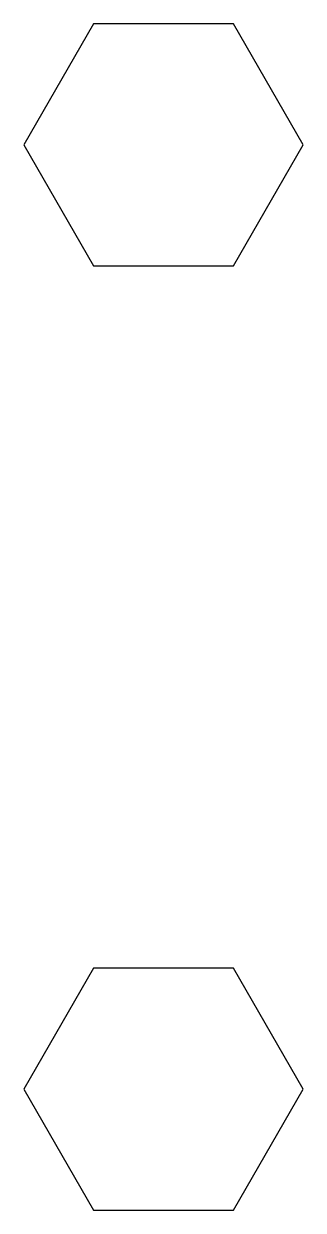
# Model space of a CAD drawing. Header units: millimetres. Extents: x 48.7 to 53.3, y -9.8 to 9.8.
import ezdxf

# ---------------------------------------------------------------- set-up
doc = ezdxf.new("R2010")
doc.units = ezdxf.units.MM

msp = doc.modelspace()

# ---------------------------------------------------------------- linework, layer by layer
for points in [[(53.3094, 7.8), (52.1547, 9.8), (49.8453, 9.8), (48.6906, 7.8), (49.8453, 5.8), (52.1547, 5.8)], [(53.3094, -7.8), (52.1547, -5.8), (49.8453, -5.8), (48.6906, -7.8), (49.8453, -9.8), (52.1547, -9.8)]]:
    msp.add_lwpolyline(points, close=True)

doc.saveas('drawing.dxf')
